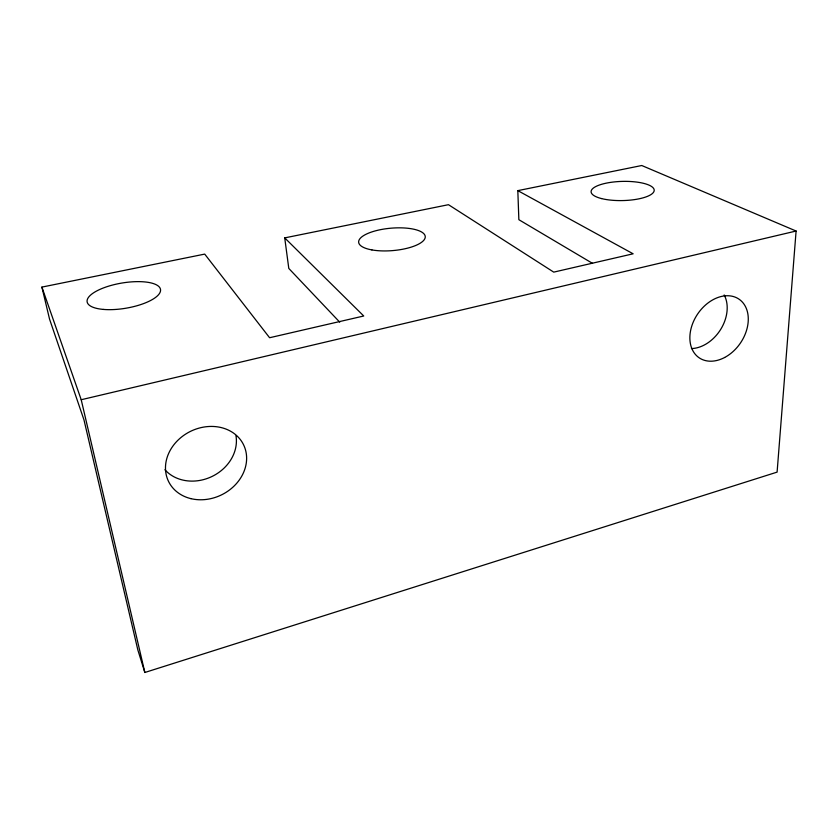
<?xml version="1.0" encoding="UTF-8"?>
<svg xmlns="http://www.w3.org/2000/svg" width="838" height="838" viewBox="0 0 838 838"><rect width="100%" height="100%" fill="white"/><g stroke="black" fill="none" stroke-linecap="round" stroke-linejoin="round"><path stroke-width="1.26" d="M517.821 190.635L641.761 165.515L796.1 231.026L777.098 472.119L144.848 672.485L137.841 649.942L83.968 419.869L49.547 319.121L41.9 287.099L204.713 254.103L269.595 337.735L363.744 315.999L284.721 237.887L448.466 204.692L553.74 272.13L633.13 253.799L517.821 190.635L518.858 219.692L592.55 263.383M41.9 287.099L81.213 399.736L796.1 231.026M339.715 322.138L288.796 268.432L284.721 237.887M81.213 399.736L144.848 672.485M724.168 294.955A34.568 25.59 -56.2 0 1 720.858 329.125A34.568 25.59 -56.2 0 1 691.444 348.587M235.991 435.802A40.549 34.672 -25.4 0 1 211.846 476.56A40.549 34.672 -25.4 0 1 164.929 469.751M103.451 309.421A37.207 12.748 -9.6 0 0 160.498 290.985A37.207 12.748 -9.6 0 0 107.557 286.491A37.207 12.748 -9.6 0 0 103.451 309.421M371.894 249.913A33.426 11.24 -4.9 0 0 425.013 238.243A33.426 11.24 -4.9 0 0 378.912 230A33.426 11.24 -4.9 0 0 371.894 249.913M601.548 198.575A31.54 9.585 -1.4 0 0 653.493 192.311A31.54 9.585 -1.4 0 0 612.892 182.076A31.54 9.585 -1.4 0 0 601.548 198.575M190.97 498.652A41.753 35.343 -26.2 0 0 246.215 453.138A41.753 35.343 -26.2 0 0 180.956 437.509A41.753 35.343 -26.2 0 0 190.97 498.652M724.64 357.491A35.447 25.852 -55.9 0 0 741.127 300.842A35.447 25.852 -55.9 0 0 691.455 327.092A35.447 25.852 -55.9 0 0 724.64 357.491"/></g></svg>
